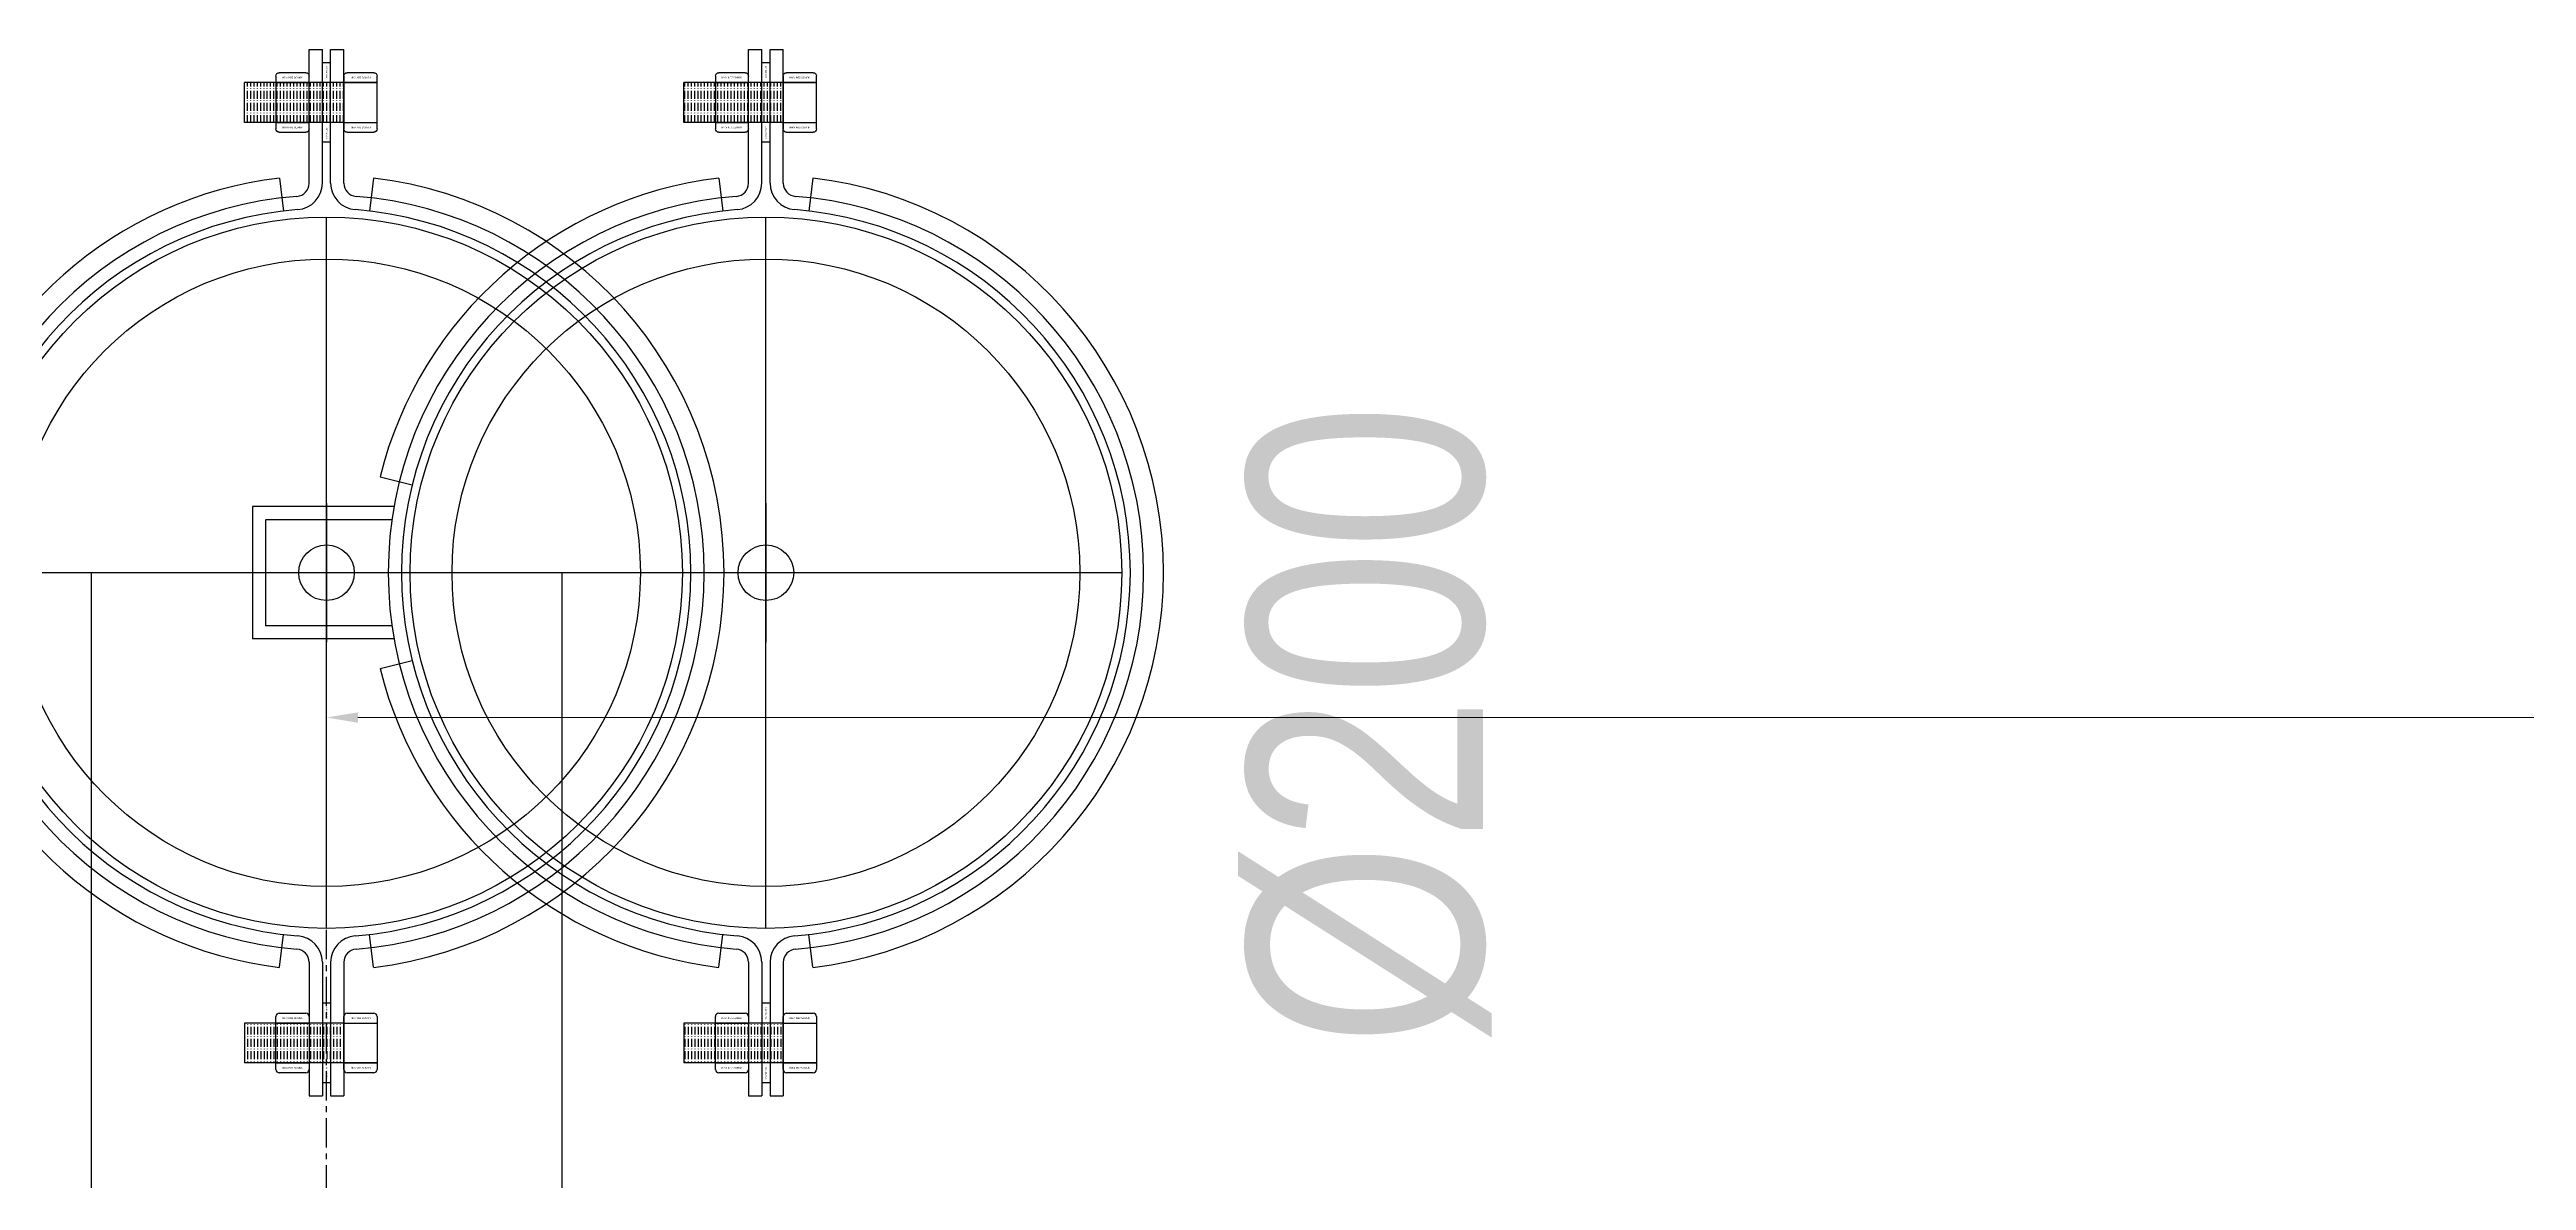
# Model space of a CAD drawing. Header units: millimetres. Extents: x -379292 to 1221486, y 92049 to 447512.
# Drawn here: x -28463 to -27674, y 169587 to 169948 of the extents above; entities that cross this region are included whole.
import ezdxf
from ezdxf.enums import TextEntityAlignment as Align

# ---------------------------------------------------------------- set-up
doc = ezdxf.new("R2010")
doc.units = ezdxf.units.MM
doc.linetypes.add('CENTER', pattern=[2, 1.25, -0.25, 0.25, -0.25])
doc.linetypes.add('DASHDOT', pattern=[25.4, 12.7, -6.35, 0, -6.35])
doc.layers.add('---OLCIU', color=7, linetype='Continuous', lineweight=9)
for name, color, linetype in [('1-PISSU-BORUSU', 6, 'PIS'), ('INKA', 142, 'Continuous'), ('M_YANGIN_SPR_ CAP', 7, 'Continuous')]:
    doc.layers.add(name, color=color, linetype=linetype)
doc.styles.add('cagdas', font='arial.ttf', dxfattribs={"width": 0.8, "height": 20})
doc.styles.add('DIM', font='arial.ttf')
doc.styles.add('DOA.ARIAL', font='arial.ttf')
doc.styles.get("Standard").update_dxf_attribs({"font": 'segoeuil.ttf'})
doc.linetypes.add('PIS', pattern='A,2.5,-0.09,[")",Standard,S=0.1,R=0,X=0,Y=-0.05],-0.035', length=2.625)
doc.linetypes.add('ZIGZAG', pattern='A,0.0001,-0.2,[131,ltypeshp.shx,S=0.2,R=0,X=-0.2,Y=0],-0.4,[131,ltypeshp.shx,S=0.2,R=180,X=0.2,Y=0],-0.2', length=0.8001)
doc.dimstyles.new('PRK 1-100', dxfattribs={"dimscale": 100, "dimtxt": 2.5, "dimasz": 1, "dimexe": 0.5, "dimexo": 1, "dimgap": 0.5, "dimtad": 1, "dimdec": 1, "dimzin": 9, "dimdsep": 46, "dimtxsty": 'DIM', "dimblk": 'ARCHTICK', "dimcen": 1.5, "dimdle": 0.5, "dimclrd": 256, "dimclre": 256, "dimclrt": 3, "dimadec": 8, "dimazin": 2, "dimtp": 0.1, "dimtm": 0.1, "dimtfac": 0.71, "dimtdec": 1, "dimtmove": 2, "dimatfit": 3, "dimfxl": 50, "dimfxlon": 1, "dimlwd": -1, "dimlwe": -1, "dimarcsym": 1})

# ---------------------------------------------------------------- blocks, each defined once
blk = doc.blocks.new('A$Cdf426c59')
at = {"layer": '1-PISSU-BORUSU', "color": 1, "linetype": 'DASHDOT', "ltscale": 7.5}
for p, q in [((0, -5.669), (0, 5.669)), ((5.669, 0), (-5.669, 0))]:
    blk.add_line(p, q, dxfattribs=at)
at = {"layer": '1-PISSU-BORUSU', "color": 1, "linetype": 'Continuous'}
blk.add_circle((0, 0), 5.669, dxfattribs=at)
at = {"layer": '1-PISSU-BORUSU', "linetype": 'Continuous'}
blk.add_circle((0, 0), 5, dxfattribs=at)
blk = doc.blocks.new('INKA M12 SOMUN')
at = {"layer": 'INKA', "linetype": 'Continuous'}
for p, q in [((4150.363, 639.911), (4150.363, 640.711)), ((4150.463, 640.811), (4152.063, 640.811)), ((4150.663, 639.811), (4150.663, 640.811)), ((4151.863, 640.811), (4151.863, 639.811)), ((4152.163, 640.711), (4152.163, 639.911)), ((4152.063, 639.811), (4150.463, 639.811))]:
    blk.add_line(p, q, dxfattribs=at)
at = {"layer": 'INKA', "linetype": 'ZIGZAG', "ltscale": 0.1}
for p, q in [((4150.663, 639.811), (4150.663, 640.811)), ((4151.863, 639.811), (4151.863, 640.811))]:
    blk.add_line(p, q, dxfattribs=at)
at = {"layer": 'INKA', "linetype": 'Continuous'}
for centre, start, end in [((4150.463, 640.711), 90, 180), ((4152.063, 640.711), 0, 90), ((4150.463, 639.911), 180, 270), ((4152.063, 639.911), 270, 0)]:
    blk.add_arc(centre, 0.1, start, end, dxfattribs=at)
at = {"style": 'cagdas'}
for p in [(4150.485, 639.997), (4151.988, 639.997)]:
    blk.add_text('INKA M12 SOMUN', height=0.05246, rotation=90, dxfattribs=at).set_placement(p, align=Align.TOP_LEFT)
blk = doc.blocks.new('PULM12')
at = {"layer": 'INKA', "linetype": 'Continuous'}
for p, q in [((4155.66, 1097.831), (4155.66, 1097.581)), ((4155.66, 1097.831), (4158.06, 1097.831)), ((4155.66, 1097.581), (4158.06, 1097.581)), ((4156.26, 1097.831), (4156.26, 1097.581)), ((4157.46, 1097.831), (4157.46, 1097.581)), ((4158.06, 1097.831), (4158.06, 1097.581))]:
    blk.add_line(p, q, dxfattribs=at)
at = {"style": 'cagdas'}
for p in [(4155.776, 1097.73), (4157.593, 1097.73)]:
    blk.add_text('INKA M12 PUL', height=0.03902, dxfattribs=at).set_placement(p, align=Align.TOP_LEFT)
blk = doc.blocks.new('A$Ca5a3e651')
at = {"layer": 'INKA', "linetype": 'Continuous'}
h = blk.add_hatch(dxfattribs=at)
h.set_pattern_fill('ACAD_ISO10W100', color=256, scale=0.021111, angle=-90, style=0)
h.set_pattern_definition([(90, (413.14908, -104.13396), (0.105555556, -2e-17), [0.253333333, -0.063333333, 0.010555556, -0.063333333])])
h.paths.add_polyline_path([(0.554, 15.622), (0.554, 14.356), (-2.612, 14.356), (-2.612, 15.622)])
h = blk.add_hatch(dxfattribs=at)
h.set_pattern_fill('ACAD_ISO10W100', color=256, scale=0.021111, angle=-90, style=0)
h.set_pattern_definition([(270, (413.14908, 104.13396), (0.105555556, -2e-17), [0.253333333, -0.063333333, 0.010555556, -0.063333333])])
h.paths.add_polyline_path([(0.554, -15.622), (0.554, -14.356), (-2.612, -14.356), (-2.612, -15.622)])
at = {"layer": 'INKA'}
for p, q in [((-0.554, 16.678), (-0.132, 16.678)), ((-0.554, 12.417), (-0.554, 16.678)), ((-0.132, 12.417), (-0.132, 16.678)), ((0.132, 12.417), (0.132, 16.678)), ((0.132, 16.678), (0.554, 16.678)), ((0.554, 12.417), (0.554, 16.678)), ((-2.612, 14.356), (-2.612, 15.622)), ((0.554, 15.622), (-2.612, 15.622)), ((0.554, 14.356), (-2.612, 14.356)), ((-1.497, 12.578), (-1.372, 11.53)), ((1.497, 12.578), (1.372, 11.53)), ((-12.292, 3.056), (-11.268, 2.802)), ((-11.847, 2.111), (-16.361, 2.111)), ((-16.361, 2.111), (-16.361, -2.111)), ((-15.939, 1.689), (-15.939, -1.689)), ((-11.914, 1.689), (-15.939, 1.689)), ((0, 2.216), (0, -2.216)), ((2.216, 0), (-2.216, 0)), ((-11.847, -2.111), (-16.361, -2.111)), ((-11.914, -1.689), (-15.939, -1.689)), ((-12.292, -3.056), (-11.268, -2.802)), ((-1.497, -12.578), (-1.372, -11.53)), ((1.497, -12.578), (1.372, -11.53)), ((-0.554, -12.417), (-0.554, -16.678)), ((-0.132, -12.417), (-0.132, -16.678)), ((0.132, -12.417), (0.132, -16.678)), ((0.554, -12.417), (0.554, -16.678)), ((0.554, -14.356), (-2.612, -14.356)), ((-2.612, -14.356), (-2.612, -15.622)), ((0.554, -15.622), (-2.612, -15.622)), ((-0.554, -16.678), (-0.132, -16.678)), ((0.132, -16.678), (0.554, -16.678))]:
    blk.add_line(p, q, dxfattribs=at)
blk.add_circle((0, 0), 0.886, dxfattribs=at)
for centre, radius, start, end in [((0, 0), 12.667, 96.78537, 166.0366), ((0, 0), 12.033, 94.49602, 265.50398), ((-0.976, 12.417), 0.422, 274.49602, 0), ((-0.976, 12.417), 0.844, 274.49602, 0), ((0.976, 12.417), 0.844, 180, 265.50398), ((0.976, 12.417), 0.422, 180, 265.50398), ((0, 0), 12.033, 274.49602, 85.50398), ((0, 0), 12.667, 276.78537, 83.21463), ((0, 0), 11.611, 94.49602, 265.50398), ((0, 0), 11.611, 274.49602, 85.50398), ((0, 0), 12.667, 193.9634, 263.21463), ((-0.976, -12.417), 0.844, 0, 85.50398), ((0.976, -12.417), 0.844, 94.49602, 180), ((-0.976, -12.417), 0.422, 0, 85.50398), ((0.976, -12.417), 0.422, 94.49602, 180)]:
    blk.add_arc(centre, radius, start, end, dxfattribs=at)
at = {"layer": '1-PISSU-BORUSU', "color": 6, "xscale": 2, "yscale": 2, "zscale": 2}
blk.add_blockref('A$Cdf426c59', (0, 0), dxfattribs=at)
at = {"layer": 'INKA', "linetype": 'Continuous', "yscale": 1.055555555555556, "zscale": 1.055555555555556, "rotation": 270}
for name, p, xscale in [('INKA M12 SOMUN', (-676.965, -4366.9), -1.055555555555556), ('PULM12', (-1158.69, -4372.808), -1.055555555555556), ('INKA M12 SOMUN', (-674.802, -4366.9), -1.055555555555556), ('INKA M12 SOMUN', (-676.965, 4366.9), 1.055555555555556), ('PULM12', (-1158.69, 4372.808), 1.055555555555556), ('INKA M12 SOMUN', (-674.802, 4366.9), 1.055555555555556)]:
    blk.add_blockref(name, p, dxfattribs=dict(at, xscale=xscale))
blk = doc.blocks.new('*D1187')
at = {"layer": '---OLCIU', "ltscale": 25, "transparency": 16777216}
for p, q in [((-28374.49, 169684.9), (-28374.49, 169736.9)), ((-28364.49, 169734.9), (-25834.49, 169734.9)), ((-25824.49, 169684.9), (-25824.49, 169736.9))]:
    blk.add_line(p, q, dxfattribs=at)
for points in [[(-28364.49, 169736.56), (-28364.49, 169733.23), (-28374.49, 169734.9)], [(-25834.49, 169736.56), (-25834.49, 169733.23), (-25824.49, 169734.9)]]:
    blk.add_solid(points, dxfattribs=at)
at = {"layer": 'Defpoints', "color": 0, "ltscale": 25, "transparency": 16777216}
for p in [(-25824.49, 169734.9), (-28374.49, 169462.18, 0), (-25824.49, 169331.22)]:
    blk.add_point(p, dxfattribs=at)
at = {"layer": '---OLCIU', "ltscale": 25, "transparency": 16777216, "insert": (-27099.49, 169747.56), "char_height": 15, "attachment_point": 5, "style": 'DIM'}
blk.add_mtext('2550', dxfattribs=at)
blk = doc.blocks.new('NOKTA001')
at = {"color": 0, "linetype": 'Continuous', "const_width": 0.5}
blk.add_lwpolyline([(-0.25, 0, 1), (0.25, 0, 1)], format="xyb", close=True, dxfattribs=at)
blk = doc.blocks.new('LDR1-5')
at = {"color": 0, "ltscale": 25}
blk.add_line((0, 0), (-2, 0), dxfattribs=at)
at = {"color": 0, "ltscale": 25, "xscale": 0.5, "yscale": 0.5, "zscale": 0.5}
blk.add_blockref('NOKTA001', (0, 0), dxfattribs=at)

msp = doc.modelspace()

# ---------------------------------------------------------------- linework, layer by layer
at = {"layer": '1-PISSU-BORUSU', "color": 6, "linetype": 'Continuous'}
for p, q in [((-28449.49, 169781.06, 0), (-28449.49, 164917.71, 0)), ((-28299.49, 169781.06, 0), (-28299.49, 164917.71, 0))]:
    msp.add_line(p, q, dxfattribs=at)
at = {"layer": '1-PISSU-BORUSU', "color": 1, "linetype": 'CENTER', "ltscale": 7.5}
msp.add_line((-28374.46, 164797.85, 0), (-28374.52, 169781.06, 0), dxfattribs=at)

# ---------------------------------------------------------------- block references
at = {"ltscale": 25, "xscale": 10, "yscale": 10, "zscale": 10}
for p in [(-28374.49, 169781.06, 0), (-28234.49, 169781.06, 0)]:
    msp.add_blockref('A$Ca5a3e651', p, dxfattribs=at)

# ---------------------------------------------------------------- texts
at = {"layer": 'M_YANGIN_SPR_ CAP', "ltscale": 0.01, "style": 'DOA.ARIAL', "width": 0.8}
msp.add_text('%%C200', height=75, rotation=90, dxfattribs=at).set_placement((-28081.06, 169732.46, -155276.63), align=Align.TOP_CENTER)

# ---------------------------------------------------------------- dimensions: what is measured, and where the dimension line sits
at = {"layer": '---OLCIU', "ltscale": 25}
dim = msp.add_linear_dim(base=(-25824.49, 169734.9), p1=(-28374.49, 169462.18, 0), p2=(-25824.49, 169331.22), dimstyle='PRK 1-100', override={"dimtxt": 0.15, "dimasz": 0.1, "dimexe": 0.02, "dimexo": 0.5, "dimgap": 0.05, "dimdec": 0, "dimzin": 0, "dimcen": 0.5, "dimdle": 0.01, "dimclrt": 256, "dimtdec": 0, "dimldrblk": 'LDR1-5', "dimfxl": 0.5}, dxfattribs=at)
dim.commit()
dim.dimension.update_dxf_attribs({"geometry": '*D1187', "text_midpoint": (-27099.49, 169747.56)})

doc.saveas('drawing.dxf')
